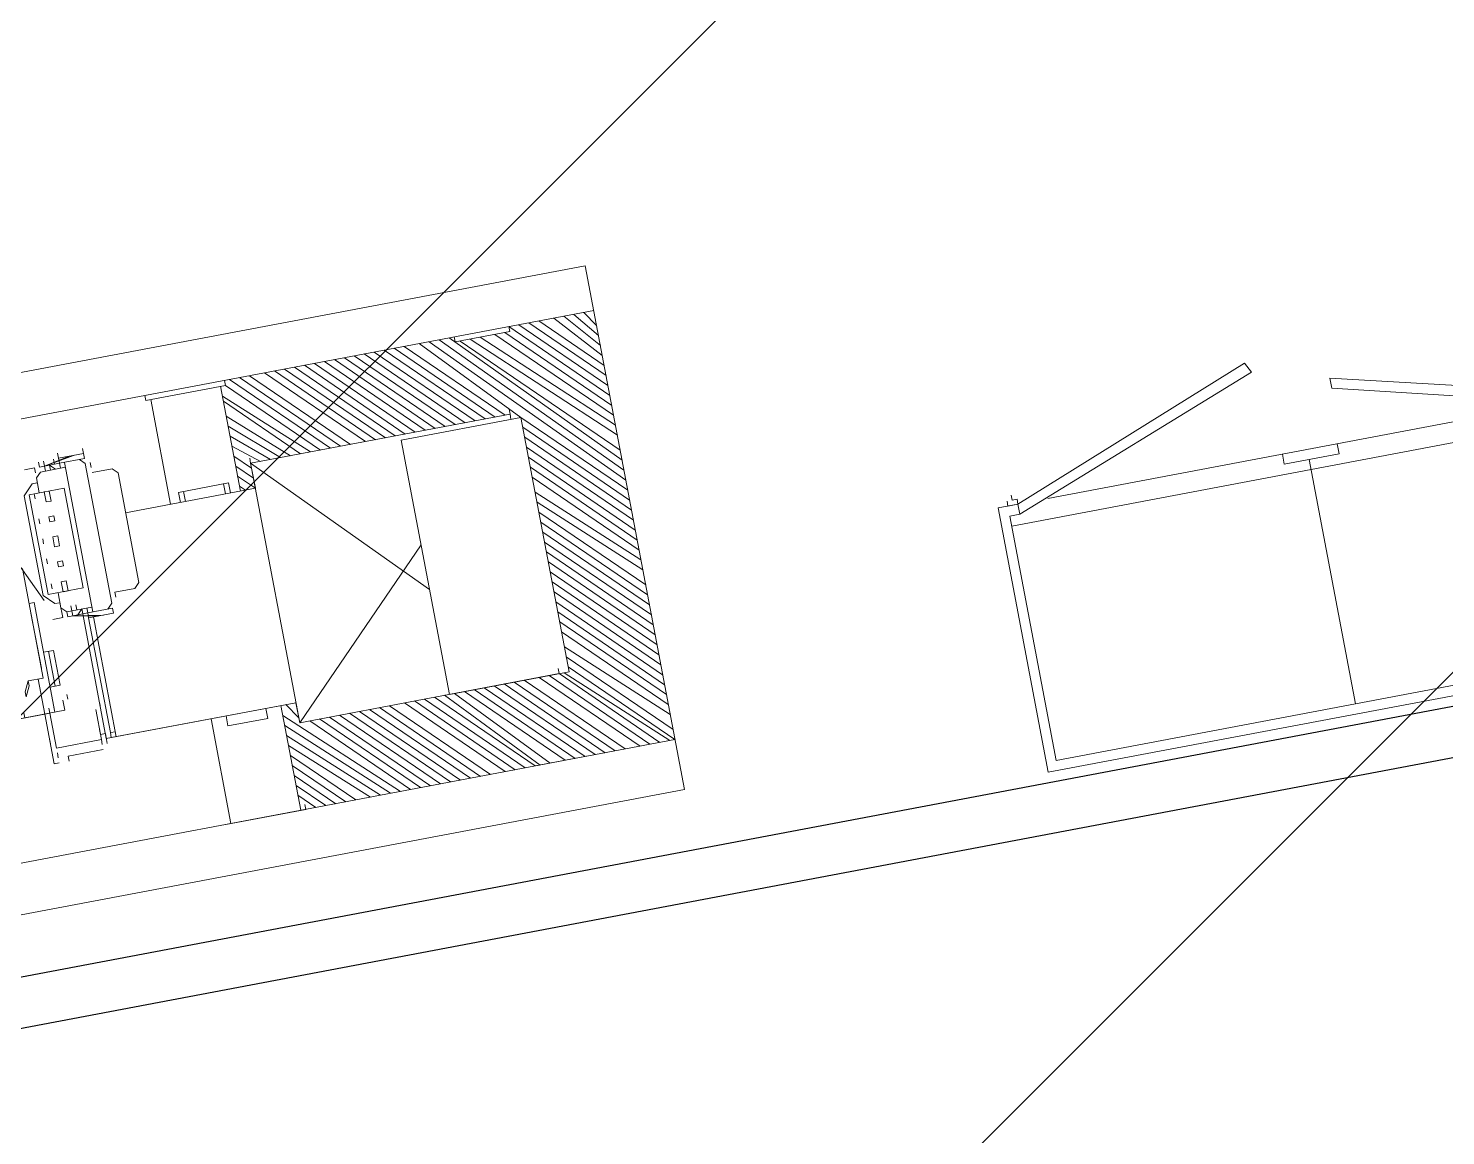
# Model space of a CAD drawing. Extents: x 407440 to 411585, y 6041728 to 6045069.
# Drawn here: x 408199.51 to 408215.54, y 6044189.55 to 6044202.07 of the extents above; entities that cross this region are included whole.
import ezdxf

# ---------------------------------------------------------------- set-up
doc = ezdxf.new("R2010")
doc.units = 0
doc.header["$LTSCALE"] = 5
doc.linetypes.add('foc-TIELINE', pattern=[1.875, 1.25, -0.625])
doc.layers.add('P-PROPOSED-EXISTING-H', color=59, linetype='Continuous')
doc.layers.add('T-TIE', color=201, linetype='foc-TIELINE')

# ---------------------------------------------------------------- blocks, each defined once
blk = doc.blocks.new('P-RIG-877')
at = {"layer": 'T-TIE', "linetype": 'ByBlock', "lineweight": 25}
for points in [[(5.8437, -32.9382), (5.0745, -33.2252), (5.1089, -33.3171), (5.9241, -33.0186), (5.9241, -32.9038), (6.7736, -32.9038), (6.7736, -27.3012), (5.4878, -27.3012), (5.4878, -27.1864), (6.7736, -27.1864), (6.7736, -20.0798)], [(6.8999, -20.9868), (6.8884, -20.9868), (6.8884, -33.0186), (5.8781, -33.0186)]]:
    blk.add_lwpolyline(points, dxfattribs=at)
at = {"layer": 'T-TIE', "linetype": 'ByBlock', "lineweight": 18}
blk.add_lwpolyline([(6.1422, -27.3241), (6.1422, -27.3586), (6.1652, -27.3586), (6.1652, -27.3471), (6.7277, -27.3471), (6.7277, -28.7248), (6.1652, -28.7248), (6.1652, -28.7018), (6.1422, -28.7018), (5.9241, -28.1393), (5.947, -28.1278), (6.1652, -28.7018), (6.1422, -28.7018), (6.1422, -28.7477), (6.7507, -28.7477), (6.7507, -27.3241)], close=True, dxfattribs=at)
for points in [[(6.1307, -27.3471), (6.1422, -27.3471), (6.1422, -27.3586), (5.9929, -27.9556), (6.0159, -27.9556), (6.1652, -27.3701), (6.1422, -27.3586), (6.1307, -27.3586)], [(6.1881, -27.3471), (6.1881, -28.7248)], [(6.1422, -28.6329), (6.1422, -27.4734)], [(6.1422, -28.0933), (6.1652, -28.0933), (6.1652, -27.9671), (6.1422, -27.9671)], [(6.1652, -28.0359), (6.7277, -28.0359)], [(6.1307, -28.7133), (6.1192, -28.7133), (6.1307, -28.7133), (6.1307, -28.7018), (6.1422, -28.7018), (6.1422, -28.7133), (6.1422, -28.7248), (6.1307, -28.7248)]]:
    blk.add_lwpolyline(points, dxfattribs=at)
at = {"layer": 'T-TIE', "linetype": 'ByBlock', "lineweight": 5}
for points in [[(6.5211, -32.479), (6.5211, -32.5594), (6.6359, -32.5594), (6.6359, -29.5629), (5.4304, -29.5629), (5.4304, -32.5594), (5.5337, -32.5594), (5.5337, -32.479)], [(5.5337, -29.5629), (5.5337, -32.169), (5.5796, -32.169)], [(5.7289, -29.5629), (5.5337, -29.7581), (5.5452, -29.7581), (5.5452, -29.8843), (5.5337, -29.8843)], [(5.7059, -29.5629), (5.5337, -29.7351)], [(5.5337, -29.8958), (5.8781, -29.5629)], [(5.9011, -29.5629), (5.5337, -29.9188)], [(5.5337, -29.9417), (5.9241, -29.5629)], [(5.947, -29.5629), (5.7404, -29.7695), (5.5337, -29.9647)], [(5.5337, -29.7121), (5.683, -29.5629)], [(5.5682, -29.5629), (5.5337, -29.5858)], [(5.5337, -29.6088), (5.5911, -29.5629)], [(5.6141, -29.5629), (5.5337, -29.6318)], [(5.5337, -29.6547), (5.637, -29.5629)], [(5.66, -29.5629), (5.5337, -29.6892)], [(5.7518, -29.5629), (5.5452, -29.7695)], [(5.5452, -29.7925), (5.7748, -29.5629)], [(5.7978, -29.5629), (5.5452, -29.8269)], [(5.5452, -29.8499), (5.8207, -29.5629)], [(5.8552, -29.5629), (5.5452, -29.8729)], [(5.7633, -29.7695), (5.97, -29.5629)], [(5.9929, -29.5629), (5.7863, -29.7695)], [(5.8092, -29.7695), (6.0159, -29.5629)], [(6.0389, -29.5629), (5.8322, -29.7695)], [(5.8552, -29.7695), (6.0618, -29.5629)], [(6.0848, -29.5629), (5.8781, -29.7695)], [(5.9126, -29.7695), (6.1077, -29.5629)], [(6.1307, -29.5629), (5.9355, -29.7695)], [(5.9585, -29.7695), (6.1652, -29.5629)], [(6.1881, -29.5629), (5.9815, -29.7695)], [(6.0044, -29.7695), (6.2111, -29.5629)], [(6.234, -29.5629), (6.0274, -29.7695)], [(6.0503, -29.7695), (6.257, -29.5629)], [(6.28, -29.5629), (6.0733, -29.7695)], [(6.0963, -29.7695), (6.3029, -29.5629)], [(6.3259, -29.5629), (6.1192, -29.7695)], [(6.1422, -29.7695), (6.3488, -29.5629)], [(6.3718, -29.5629), (6.1652, -29.7695)], [(6.1881, -29.7695), (6.3948, -29.5629)], [(6.4177, -29.5629), (6.2111, -29.7695)], [(6.234, -29.7695), (6.4407, -29.5629)], [(6.4637, -29.5629), (6.2685, -29.7695)], [(6.2914, -29.7695), (6.4981, -29.5629)], [(6.5211, -32.192), (6.5211, -29.5629), (6.3144, -29.7695)], [(6.3259, -29.781), (6.5211, -29.5744)], [(6.5211, -29.5973), (6.3259, -29.7925), (6.3259, -30.3895), (5.9815, -30.0451)], [(6.3259, -29.8155), (6.5211, -29.6203)], [(6.5211, -29.6432), (6.3259, -29.8384)], [(6.3259, -29.8729), (6.5211, -29.6777)], [(6.5211, -29.7006), (6.3259, -29.8958)], [(6.3259, -29.9188), (6.5211, -29.7236)], [(6.3259, -29.7695), (6.3259, -30.0451), (5.7404, -30.0451), (6.3259, -30.0451)], [(6.3259, -29.7695), (5.7404, -29.7695), (6.3259, -29.7695)], [(5.7404, -29.7695), (5.7404, -30.0451)], [(6.5211, -29.7466), (6.3259, -29.9417)], [(6.5211, -29.7581), (6.5211, -29.8843), (6.3259, -30.0795)], [(6.3259, -29.9647), (6.5211, -29.7695)], [(5.7404, -29.7925), (5.7289, -29.7925), (5.7174, -29.7925)], [(6.0848, -30.0451), (5.7289, -30.3895), (5.7289, -29.7925), (5.7404, -29.7925), (5.7289, -29.7925)], [(6.5211, -29.7925), (6.3259, -29.9877)], [(5.5337, -29.9991), (5.7289, -29.804)], [(5.7289, -29.8269), (5.5337, -30.0221)], [(6.3259, -30.0106), (6.5211, -29.8155)], [(5.5337, -30.0451), (5.7289, -29.8499)], [(6.5211, -29.8499), (6.3259, -30.0336)], [(5.7289, -29.8729), (5.5337, -30.068)], [(5.5337, -30.091), (5.7289, -29.8958)], [(6.3259, -30.0566), (6.5211, -29.8729)], [(5.7289, -29.9188), (5.5337, -30.114)], [(6.3259, -30.1025), (6.5211, -29.9073)], [(6.5211, -29.9303), (6.3259, -30.1254)], [(5.5337, -30.1369), (5.7289, -29.9417)], [(6.3259, -30.1484), (6.5211, -29.9532)], [(5.7289, -29.9647), (5.5337, -30.1599)], [(5.5337, -30.1828), (5.7289, -29.9877)], [(6.5211, -29.9877), (6.3259, -30.1828)], [(5.7289, -30.0106), (5.5337, -30.2058)], [(6.3259, -30.2058), (6.5211, -30.0106)], [(5.5337, -30.2288), (5.7289, -30.0336)], [(5.7289, -30.0566), (5.5337, -30.2517)], [(6.5211, -30.0336), (6.3259, -30.2288)], [(6.5211, -30.0566), (6.3259, -30.2517)], [(5.5337, -30.2747), (5.7289, -30.0795)], [(6.3259, -30.2747), (6.5211, -30.0795)], [(5.7289, -30.1025), (5.5337, -30.2976)], [(6.5211, -30.1025), (6.3259, -30.2976)], [(5.5337, -30.3206), (5.7289, -30.1254)], [(6.3259, -30.3206), (6.5211, -30.1254)], [(6.5211, -30.1484), (6.3259, -30.3436)], [(5.7289, -30.1599), (5.5337, -30.3551)], [(5.5337, -30.378), (5.7289, -30.1828)], [(6.3259, -30.3665), (6.5211, -30.1714)], [(5.7289, -30.2058), (5.5337, -30.401)], [(6.5211, -30.1943), (6.3029, -30.4239)], [(6.3259, -30.4239), (6.5211, -30.2173)], [(5.5452, -30.4125), (5.7289, -30.2288)], [(5.7289, -30.2517), (5.5682, -30.4239)], [(6.5211, -30.2402), (6.3488, -30.4239)], [(5.5796, -30.4239), (5.7289, -30.2747)], [(6.3718, -30.4239), (6.5211, -30.2632)], [(5.7289, -30.2976), (5.6141, -30.4239)], [(6.5211, -30.2976), (6.3948, -30.4239)], [(5.637, -30.4239), (5.7289, -30.3206)], [(5.7289, -30.3436), (5.66, -30.4239)], [(6.4177, -30.4239), (6.5211, -30.3206)], [(6.5211, -30.3436), (6.4407, -30.4239)], [(5.7289, -30.3665), (5.683, -30.4239)], [(6.4637, -30.4239), (6.5211, -30.3665)], [(5.5337, -30.4125), (5.5452, -30.4125), (5.5452, -30.5961), (5.5337, -30.5961)], [(5.7059, -30.4239), (5.7404, -30.3895), (5.7289, -30.3895), (5.7174, -30.3895)], [(5.7633, -30.3895), (5.7289, -30.4239)], [(5.7518, -30.4239), (5.7863, -30.3895), (5.7404, -30.3895), (6.3259, -30.3895), (6.28, -30.3895), (6.28, -30.8143), (6.2685, -30.8143)], [(5.7863, -30.4125), (5.7748, -30.4239)], [(5.7863, -30.3895), (5.7863, -30.688), (5.7863, -30.3895)], [(5.9929, -30.8602), (5.9929, -30.8258), (6.28, -30.8258), (6.28, -30.3895)], [(6.3144, -30.3895), (6.3259, -30.3895), (6.3144, -30.3895), (6.28, -30.4125)], [(6.5211, -30.3895), (6.4866, -30.4239)], [(6.5096, -30.4125), (6.5211, -30.4125), (6.5211, -30.5961)], [(5.7863, -30.4239), (5.5452, -30.4239)], [(6.28, -30.4239), (6.5211, -30.4239)], [(5.7863, -30.4469), (5.7633, -30.4469), (5.7633, -30.5617), (5.7863, -30.5617)], [(5.7863, -30.4584), (5.7633, -30.4584)], [(6.28, -30.5502), (6.3029, -30.5502), (6.3029, -30.4584), (6.28, -30.4584)], [(5.7863, -30.5502), (5.7633, -30.5502)], [(5.7863, -30.5847), (5.5452, -30.5847)], [(6.5211, -30.5847), (6.28, -30.5847)], [(5.97, -30.7454), (5.9585, -30.7454), (5.9585, -30.6995), (5.947, -30.688), (5.6944, -30.688), (5.683, -30.6995), (5.683, -30.7454)], [(5.637, -30.7569), (5.6256, -30.7569)], [(5.9929, -30.7684), (5.9815, -30.7569), (5.66, -30.7569), (5.6485, -30.7684)], [(5.6715, -30.7454), (5.66, -30.7454)], [(6.0044, -30.7569), (5.9929, -30.7569)], [(5.637, -30.7913), (5.6485, -30.8487), (5.637, -30.7798)], [(5.9929, -30.8487), (6.0044, -30.7798)], [(5.9929, -30.8487), (6.0044, -30.7913)], [(5.637, -30.8143), (5.6256, -30.8143)], [(5.6485, -30.8028), (5.9929, -30.8028)], [(5.6485, -30.8602), (5.6485, -30.8258), (5.6485, -30.8143), (5.66, -30.8143)], [(5.66, -30.8258), (5.6485, -30.8372), (5.6485, -30.8487), (5.66, -30.8487)], [(5.66, -30.8028), (5.66, -30.8602), (5.6715, -30.8717), (5.7059, -30.8717)], [(5.9355, -30.8717), (5.97, -30.8717), (5.9815, -30.8717), (5.97, -30.8717), (5.9815, -30.8602), (5.9929, -30.8602), (5.9815, -30.8602), (5.9815, -30.8028)], [(5.9815, -30.8143), (5.9929, -30.8143), (5.9929, -30.8258)], [(5.9815, -30.8258), (5.9929, -30.8372), (5.9929, -30.8487), (5.9815, -30.8487)], [(6.2685, -30.8028), (6.2685, -30.8143), (6.0044, -30.8143), (5.9929, -30.8143)], [(6.28, -30.8028), (6.0044, -30.8028)], [(6.2111, -30.8258), (6.1996, -30.8258)], [(6.2914, -30.8258), (6.2685, -30.8258), (6.2685, -30.8372), (6.257, -30.8372)], [(5.6485, -30.8487), (5.637, -30.8487)], [(5.9929, -30.8487), (5.9815, -30.8487)], [(6.1996, -30.9406), (6.28, -30.9406), (6.28, -30.8372), (6.2111, -30.8372)], [(6.2914, -30.8372), (6.28, -30.8372)], [(6.3144, -30.9176), (6.3029, -30.9176), (6.3029, -30.8372)], [(5.66, -30.8717), (5.6485, -30.8717), (5.6485, -30.8946), (5.6485, -30.8717)], [(5.683, -30.8717), (5.683, -30.8832), (5.7059, -30.9061), (5.9355, -30.9061), (5.9585, -30.8832), (5.9585, -30.8717)], [(5.7174, -30.8832), (5.7059, -30.8832)], [(5.7748, -30.8832), (5.7633, -30.8832)], [(5.8207, -30.8832), (5.8092, -30.8832)], [(5.8667, -30.8832), (5.8552, -30.8832)], [(5.9241, -30.8832), (5.9126, -30.8832)], [(5.9815, -30.8717), (5.9929, -30.8717), (5.9929, -30.8946), (5.9929, -30.8717)], [(5.947, -30.9061), (5.8207, -30.9635)], [(6.0618, -30.9291), (6.0618, -30.9061), (6.1422, -30.9061), (6.1422, -30.9291)], [(6.1422, -30.9176), (6.0618, -30.9176)], [(6.1766, -30.8946), (6.1652, -30.8946)], [(6.1996, -30.998), (6.1996, -30.9061), (6.1766, -30.9061)], [(6.1996, -30.9061), (6.1881, -30.9061)], [(5.8667, -30.9406), (6.1192, -30.9406), (6.1192, -30.975)], [(5.947, -30.9406), (5.947, -30.9291), (6.1996, -30.9291), (6.1881, -30.9291)], [(6.0963, -30.9406), (5.97, -30.9406)], [(5.9929, -30.9406), (5.9815, -30.9406)], [(6.0733, -30.9406), (6.0618, -30.9406)], [(6.3144, -30.9406), (6.3144, -30.952), (6.1996, -30.952), (6.1192, -30.952), (6.1996, -30.952), (6.1996, -30.9406), (6.1881, -30.9406)], [(6.1996, -30.952), (6.1996, -31.0209), (6.1996, -30.998), (6.1881, -30.998)], [(6.3029, -30.9406), (6.2914, -30.9406)]]:
    blk.add_lwpolyline(points, dxfattribs=at)
for points in [[(6.3144, -29.7925), (6.3259, -29.7925)], [(5.6485, -30.7569), (5.637, -30.7569), (5.637, -30.8143), (5.6485, -30.8143)], [(6.0044, -30.7569), (5.9929, -30.7569), (5.9929, -30.8143), (6.0044, -30.8143)], [(5.637, -30.8258), (5.6485, -30.8258)], [(5.9355, -30.8143), (5.9355, -30.8946), (5.7059, -30.8946), (5.7059, -30.8143)], [(5.9815, -30.8258), (5.9929, -30.8258)], [(5.637, -30.8487), (5.6485, -30.8487), (5.66, -30.8487), (5.6485, -30.8487)], [(5.637, -30.8602), (5.6485, -30.8602)], [(5.6485, -30.8372), (5.66, -30.8372)], [(5.7289, -30.8487), (5.7059, -30.8487), (5.7059, -30.8602), (5.7289, -30.8602)], [(5.7748, -30.8487), (5.7633, -30.8487), (5.7633, -30.8602), (5.7748, -30.8602)], [(5.8322, -30.8487), (5.8092, -30.8487), (5.8092, -30.8602), (5.8322, -30.8602)], [(5.8781, -30.8487), (5.8667, -30.8487), (5.8667, -30.8602), (5.8781, -30.8602)], [(5.9355, -30.8487), (5.9126, -30.8487), (5.9126, -30.8602), (5.9355, -30.8602)], [(5.97, -30.8372), (5.9815, -30.8372)], [(5.9815, -30.8487), (5.9929, -30.8487), (5.9815, -30.8487), (5.97, -30.8487)], [(5.6485, -30.8717), (5.66, -30.8717)], [(6.257, -30.952), (6.2685, -30.952)], [(6.1192, -30.975), (6.1422, -30.9865), (6.1537, -30.9865), (6.1307, -30.975)]]:
    blk.add_lwpolyline(points, close=True, dxfattribs=at)

msp = doc.modelspace()

# ---------------------------------------------------------------- hatches: boundary and pattern name
at = {"layer": 'P-PROPOSED-EXISTING-H'}
h = msp.add_hatch(dxfattribs=at)
h.set_pattern_fill('ANSI31', color=256, scale=3.498392, style=0)
h.set_pattern_definition([(45, (-2243.128, 2713.837), (-7.854113246, 7.854113246), [])])
edge = h.paths.add_edge_path()
edge.add_line((408709.29, 6043818.222), (408241.305, 6043729.713))
edge.add_line((408241.305, 6043729.713), (407794.436, 6043645.198))
edge.add_line((407794.436, 6043645.198), (407673.83, 6044282.895))
edge.add_line((407673.83, 6044282.895), (408123.669, 6044351.83))
edge.add_line((408123.669, 6044351.83), (408654.575, 6044433.189))
edge.add_line((408654.575, 6044433.189), (409028.997, 6044539.866))
edge.add_line((409028.997, 6044539.866), (409149.726, 6043901.52))
edge.add_line((409149.726, 6043901.52), (408898.792, 6043854.062))
edge.add_arc((408782.127, 6043952.01), 152.33, 241.43508, 319.98432, ccw=False)

# ---------------------------------------------------------------- block references
at = {"layer": 'T-TIE', "linetype": 'ByBlock', "xscale": 4.999999999955019, "yscale": 4.999999999955019, "zscale": 4.999999999955019, "rotation": 280.7096999997605}
msp.add_blockref('P-RIG-877', (408346.005, 6044253.532), dxfattribs=at)

doc.saveas('drawing.dxf')
